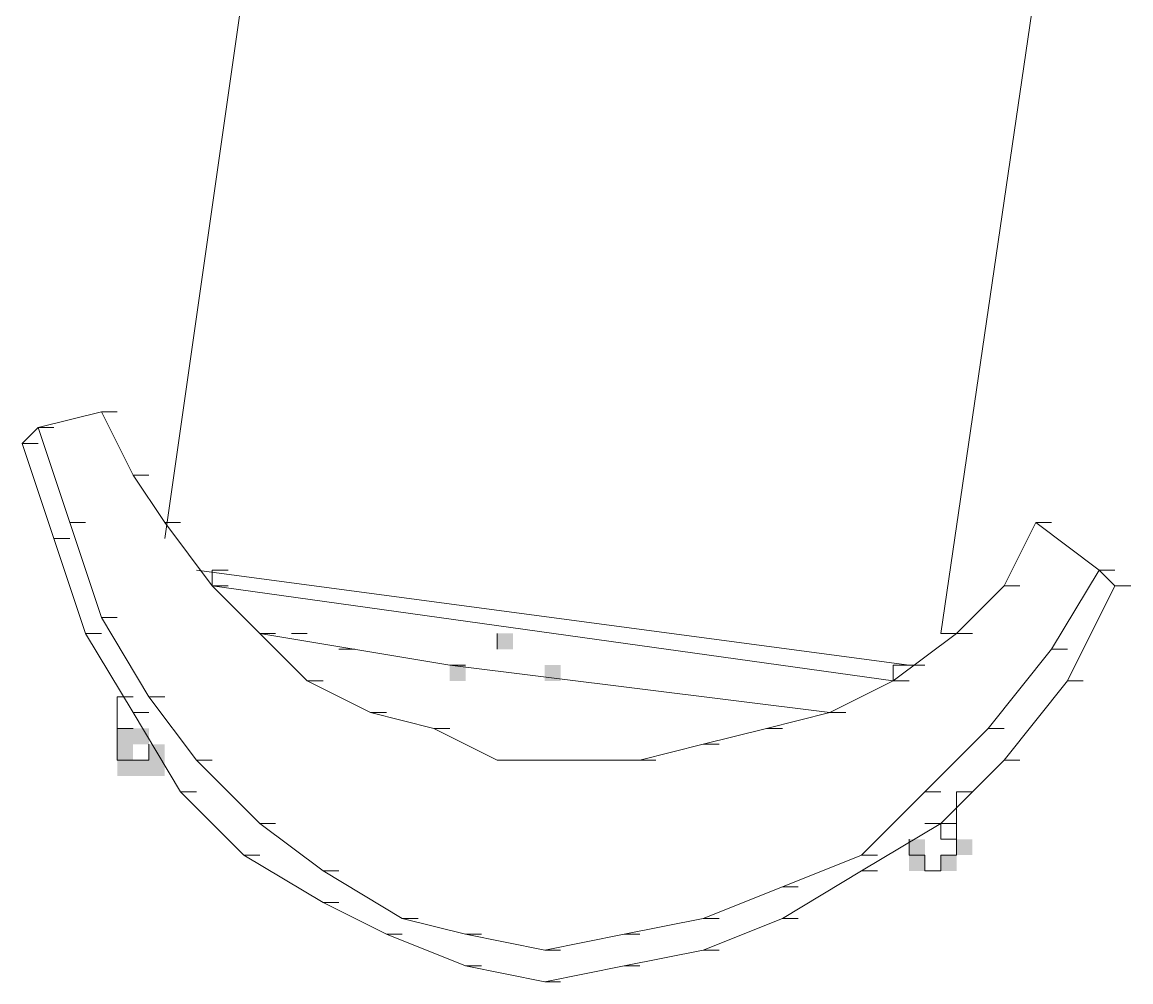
# Model space of a CAD drawing. Header units: millimetres. Extents: x 521 to 148073, y -17811 to 32040.
# Drawn here: x 142021 to 142612, y -17811 to -17300 of the extents above; entities that cross this region are included whole.
import ezdxf

# ---------------------------------------------------------------- set-up
doc = ezdxf.new("R2010")
doc.units = ezdxf.units.MM
doc.layers.add('PDF_Celobarevné výplně', color=7, linetype='Continuous')
doc.layers.add('PDF_Geometrie', color=7, linetype='Continuous', true_color=0xbdbdbd)

msp = doc.modelspace()

# ---------------------------------------------------------------- linework, layer by layer
at = {"layer": 'PDF_Celobarevné výplně', "lineweight": 18, "transparency": 33554559}
for points in [[(142274.24, -17625.55), (142274.24, -17633.98), (142282.67, -17625.55), (142282.67, -17633.98)], [(142248.94, -17642.42), (142248.94, -17650.85), (142257.37, -17642.42), (142257.37, -17650.85)], [(142299.54, -17642.42), (142299.54, -17650.85), (142307.97, -17642.42), (142307.97, -17650.85)], [(142071.84, -17676.15), (142071.84, -17684.58), (142080.27, -17676.15), (142080.27, -17684.58)], [(142071.84, -17676.15), (142071.84, -17684.58), (142080.27, -17676.15), (142080.27, -17684.58)], [(142080.27, -17676.15), (142080.27, -17684.58), (142088.71, -17676.15), (142088.71, -17684.58)], [(142080.27, -17676.15), (142080.27, -17684.58), (142088.71, -17676.15), (142088.71, -17684.58)], [(142071.84, -17684.58), (142071.84, -17693.02), (142080.27, -17684.58), (142080.27, -17693.02)], [(142088.71, -17684.58), (142088.71, -17693.02), (142097.14, -17684.58), (142097.14, -17693.02)], [(142071.84, -17693.02), (142071.84, -17701.45), (142080.27, -17693.02), (142080.27, -17701.45)], [(142080.27, -17693.02), (142080.27, -17701.45), (142088.71, -17693.02), (142088.71, -17701.45)], [(142088.71, -17693.02), (142088.71, -17701.45), (142097.14, -17693.02), (142097.14, -17701.45)], [(142493.51, -17735.18), (142493.51, -17743.62), (142501.94, -17735.18), (142501.94, -17743.62)], [(142518.81, -17735.18), (142518.81, -17743.62), (142527.24, -17735.18), (142527.24, -17743.62)], [(142493.51, -17743.62), (142493.51, -17752.05), (142501.94, -17743.62), (142501.94, -17752.05)], [(142510.37, -17743.62), (142510.37, -17752.05), (142518.81, -17743.62), (142518.81, -17752.05)]]:
    msp.add_solid(points, dxfattribs=at)
at = {"layer": 'PDF_Geometrie', "lineweight": 18}
for points in [[(142097.14, -17574.95), (142147.74, -17220.75), (142156.17, -17220.75)], [(142552.54, -17600.25), (142544.11, -17600.25), (142518.81, -17625.55), (142510.37, -17625.55), (142560.97, -17279.78), (142552.54, -17279.78), (142552.54, -17262.92), (142560.97, -17262.92)], [(142054.97, -17566.52), (142046.54, -17566.52), (142029.67, -17515.92), (142063.41, -17507.48), (142071.84, -17507.48)], [(142063.41, -17507.48), (142080.27, -17541.22), (142088.71, -17541.22)], [(142021.24, -17524.35), (142029.67, -17515.92), (142038.11, -17515.92)], [(142038.11, -17574.95), (142021.24, -17524.35), (142029.67, -17524.35)], [(142080.27, -17541.22), (142097.14, -17566.52), (142105.57, -17566.52)], [(142046.54, -17566.52), (142063.41, -17617.12), (142071.84, -17617.12)], [(142097.14, -17566.52), (142122.44, -17600.25), (142130.87, -17600.25)], [(142544.11, -17600.25), (142560.97, -17566.52), (142569.41, -17566.52)], [(142560.97, -17566.52), (142594.71, -17591.82), (142603.14, -17591.82), (142594.71, -17591.82), (142569.41, -17633.98)], [(142054.97, -17625.55), (142038.11, -17574.95), (142046.54, -17574.95)], [(142114.01, -17591.82), (142493.51, -17642.42), (142501.94, -17642.42)], [(142130.87, -17591.82), (142122.44, -17591.82), (142122.44, -17600.25), (142147.74, -17625.55), (142156.17, -17625.55)], [(142594.71, -17591.82), (142603.14, -17600.25), (142611.57, -17600.25)], [(142122.44, -17600.25), (142485.07, -17650.85), (142493.51, -17650.85), (142485.07, -17650.85), (142451.34, -17667.72)], [(142603.14, -17600.25), (142577.84, -17650.85), (142586.27, -17650.85)], [(142063.41, -17617.12), (142088.71, -17659.28), (142097.14, -17659.28)], [(142080.27, -17667.72), (142054.97, -17625.55), (142063.41, -17625.55)], [(142257.37, -17642.42), (142248.94, -17642.42), (142147.74, -17625.55), (142173.04, -17650.85), (142181.47, -17650.85)], [(142164.61, -17625.55), (142164.61, -17625.55)], [(142173.04, -17625.55), (142173.04, -17625.55)], [(142274.24, -17625.55), (142274.24, -17625.55)], [(142527.24, -17625.55), (142518.81, -17625.55), (142485.07, -17650.85), (142485.07, -17642.42), (142493.51, -17642.42)], [(142189.91, -17633.98), (142189.91, -17633.98)], [(142198.34, -17633.98), (142198.34, -17633.98)], [(142274.24, -17633.98), (142274.24, -17633.98)], [(142535.67, -17676.15), (142569.41, -17633.98), (142577.84, -17633.98)], [(142248.94, -17642.42), (142451.34, -17667.72), (142459.77, -17667.72), (142451.34, -17667.72), (142417.61, -17676.15)], [(142173.04, -17650.85), (142206.77, -17667.72), (142215.21, -17667.72)], [(142577.84, -17650.85), (142544.11, -17693.02), (142552.54, -17693.02)], [(142071.84, -17676.15), (142071.84, -17684.58), (142071.84, -17676.15), (142071.84, -17659.28), (142080.27, -17659.28)], [(142088.71, -17659.28), (142114.01, -17693.02), (142122.44, -17693.02)], [(142105.57, -17709.88), (142080.27, -17667.72), (142088.71, -17667.72)], [(142206.77, -17667.72), (142240.51, -17676.15), (142248.94, -17676.15)], [(142071.84, -17676.15), (142071.84, -17676.15)], [(142071.84, -17676.15), (142071.84, -17676.15)], [(142080.27, -17676.15), (142080.27, -17676.15)], [(142240.51, -17676.15), (142274.24, -17693.02), (142282.67, -17693.02)], [(142383.87, -17684.58), (142417.61, -17676.15), (142426.04, -17676.15)], [(142501.94, -17709.88), (142535.67, -17676.15), (142544.11, -17676.15)], [(142071.84, -17684.58), (142071.84, -17684.58)], [(142071.84, -17684.58), (142071.84, -17684.58)], [(142088.71, -17684.58), (142088.71, -17684.58)], [(142350.14, -17693.02), (142383.87, -17684.58), (142392.31, -17684.58)], [(142071.84, -17693.02), (142071.84, -17693.02)], [(142071.84, -17693.02), (142071.84, -17693.02)], [(142071.84, -17693.02), (142080.27, -17693.02)], [(142080.27, -17693.02), (142071.84, -17693.02)], [(142080.27, -17693.02), (142080.27, -17693.02)], [(142080.27, -17693.02), (142080.27, -17693.02)], [(142088.71, -17693.02), (142088.71, -17693.02)], [(142088.71, -17693.02), (142088.71, -17693.02)], [(142114.01, -17693.02), (142147.74, -17726.75), (142156.17, -17726.75)], [(142274.24, -17693.02), (142324.84, -17693.02)], [(142316.41, -17693.02), (142358.57, -17693.02)], [(142544.11, -17693.02), (142510.37, -17726.75), (142518.81, -17726.75)], [(142139.31, -17743.62), (142105.57, -17709.88), (142114.01, -17709.88)], [(142468.21, -17743.62), (142501.94, -17709.88), (142510.37, -17709.88)], [(142518.81, -17735.18), (142518.81, -17743.62), (142518.81, -17735.18), (142510.37, -17735.18), (142510.37, -17726.75), (142510.37, -17735.18), (142518.81, -17735.18), (142518.81, -17709.88), (142527.24, -17709.88)], [(142147.74, -17726.75), (142181.47, -17752.05), (142189.91, -17752.05)], [(142510.37, -17726.75), (142468.21, -17752.05), (142476.64, -17752.05)], [(142501.94, -17726.75), (142501.94, -17726.75)], [(142501.94, -17726.75), (142501.94, -17726.75)], [(142510.37, -17726.75), (142510.37, -17726.75)], [(142510.37, -17726.75), (142510.37, -17726.75)], [(142510.37, -17726.75), (142510.37, -17726.75)], [(142493.51, -17735.18), (142493.51, -17735.18)], [(142510.37, -17735.18), (142510.37, -17735.18)], [(142510.37, -17735.18), (142510.37, -17735.18)], [(142518.81, -17735.18), (142518.81, -17735.18)], [(142518.81, -17735.18), (142518.81, -17735.18)], [(142181.47, -17768.92), (142139.31, -17743.62), (142147.74, -17743.62)], [(142426.04, -17760.48), (142468.21, -17743.62), (142476.64, -17743.62)], [(142493.51, -17743.62), (142493.51, -17743.62)], [(142493.51, -17743.62), (142493.51, -17743.62)], [(142501.94, -17743.62), (142501.94, -17743.62)], [(142501.94, -17752.05), (142501.94, -17743.62)], [(142501.94, -17743.62), (142501.94, -17743.62)], [(142501.94, -17743.62), (142501.94, -17752.05)], [(142510.37, -17743.62), (142510.37, -17743.62)], [(142510.37, -17743.62), (142510.37, -17743.62)], [(142518.81, -17743.62), (142518.81, -17743.62)], [(142518.81, -17743.62), (142518.81, -17743.62)], [(142181.47, -17752.05), (142223.64, -17777.35), (142232.07, -17777.35)], [(142468.21, -17752.05), (142426.04, -17777.35), (142434.47, -17777.35)], [(142501.94, -17752.05), (142501.94, -17752.05)], [(142501.94, -17752.05), (142510.37, -17752.05)], [(142510.37, -17752.05), (142501.94, -17752.05)], [(142501.94, -17752.05), (142501.94, -17752.05)], [(142510.37, -17752.05), (142510.37, -17752.05)], [(142510.37, -17752.05), (142510.37, -17752.05)], [(142383.87, -17777.35), (142426.04, -17760.48), (142434.47, -17760.48)], [(142215.21, -17785.78), (142181.47, -17768.92), (142189.91, -17768.92)], [(142223.64, -17777.35), (142257.37, -17785.78), (142265.81, -17785.78)], [(142341.71, -17785.78), (142383.87, -17777.35), (142392.31, -17777.35)], [(142426.04, -17777.35), (142383.87, -17794.22), (142392.31, -17794.22)], [(142257.37, -17802.65), (142215.21, -17785.78), (142223.64, -17785.78)], [(142257.37, -17785.78), (142299.54, -17794.22), (142307.97, -17794.22)], [(142299.54, -17794.22), (142341.71, -17785.78), (142350.14, -17785.78)], [(142383.87, -17794.22), (142341.71, -17802.65), (142350.14, -17802.65)], [(142299.54, -17811.08), (142257.37, -17802.65), (142265.81, -17802.65)], [(142341.71, -17802.65), (142299.54, -17811.08), (142307.97, -17811.08)]]:
    msp.add_lwpolyline(points, dxfattribs=at)
for points in [[(142164.61, -17625.55), (142173.04, -17625.55)], [(142274.24, -17633.98), (142274.24, -17625.55)], [(142189.91, -17633.98), (142198.34, -17633.98)], [(142071.84, -17676.15), (142080.27, -17676.15)], [(142071.84, -17693.02), (142071.84, -17684.58)], [(142088.71, -17693.02), (142088.71, -17684.58)], [(142080.27, -17693.02), (142088.71, -17693.02)], [(142501.94, -17726.75), (142510.37, -17726.75)], [(142501.94, -17726.75), (142510.37, -17726.75)], [(142493.51, -17743.62), (142493.51, -17735.18)], [(142493.51, -17743.62), (142501.94, -17743.62)], [(142510.37, -17743.62), (142518.81, -17743.62)], [(142510.37, -17752.05), (142510.37, -17743.62)]]:
    msp.add_lwpolyline(points, close=True, dxfattribs=at)

doc.saveas('drawing.dxf')
